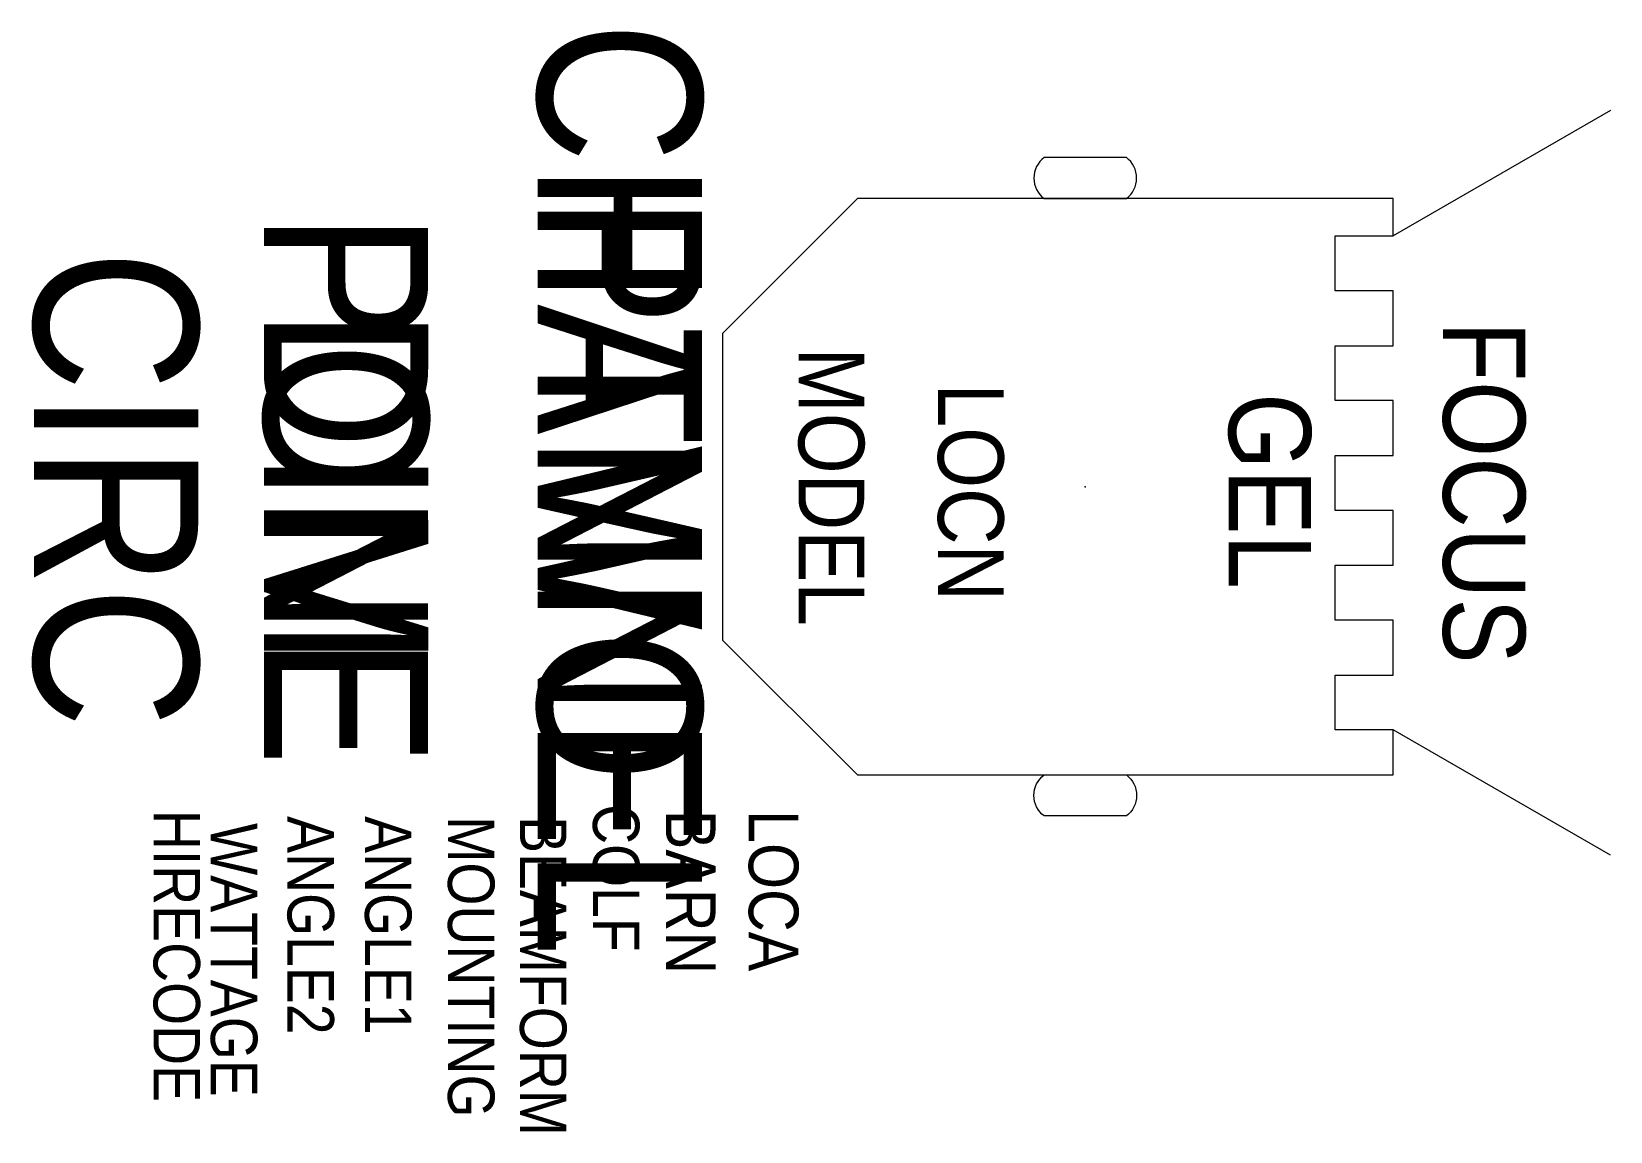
# Model space of a CAD drawing. Extents: x 414 to 1375, y 1287 to 1956.
import ezdxf
from ezdxf.enums import TextEntityAlignment as Align

# ---------------------------------------------------------------- set-up
doc = ezdxf.new("R2010")
doc.units = 0
doc.header["$MEASUREMENT"] = 0
for name, color, linetype in [('CHANNEL', 3, 'CONTINUOUS'), ('CIRC', 6, 'CONTINUOUS'), ('DIMMER', 4, 'CONTINUOUS'), ('FOCUS', 30, 'CONTINUOUS'), ('GEL', 1, 'CONTINUOUS'), ('LANTERNS', 4, 'CONTINUOUS'), ('LOCATION', 7, 'CONTINUOUS'), ('MODEL', 6, 'CONTINUOUS'), ('PATCH', 5, 'CONTINUOUS'), ('PATCH2', 5, 'CONTINUOUS')]:
    doc.layers.add(name, color=color, linetype=linetype)

msp = doc.modelspace()

# ---------------------------------------------------------------- linework, layer by layer
at = {"layer": 'LANTERNS', "color": 0}
for points in [[(1374.8, 1908.23), (1242.64, 1831.93)], [(1374.8, 1455.02), (1242.64, 1531.33)]]:
    msp.add_lwpolyline(points, dxfattribs=at)
for points in [[(1080.14, 1879.66), (1030.14, 1879.66, 0.5), (1030.14, 1854.66), (1080.14, 1854.66, 0.5), (1080.14, 1879.66)], [(1080.14, 1478.96), (1030.14, 1478.96, -0.5), (1030.14, 1503.96), (1080.14, 1503.96, -0.5), (1080.14, 1478.96)]]:
    msp.add_lwpolyline(points, format="xyb", dxfattribs=at)
msp.add_lwpolyline([(1242.64, 1831.93), (1242.64, 1854.66), (916.45, 1854.66), (834.38, 1772.6), (834.38, 1586.03), (916.45, 1503.96), (1242.64, 1503.96), (1242.64, 1531.33), (1207.24, 1531.33), (1207.24, 1564.73), (1242.64, 1564.73), (1242.64, 1598.13), (1207.24, 1598.13), (1207.24, 1631.53), (1242.64, 1631.53), (1242.64, 1664.93), (1207.24, 1664.93), (1207.24, 1698.33), (1242.64, 1698.33), (1242.64, 1731.73), (1207.24, 1731.73), (1207.24, 1765.13), (1242.64, 1765.13), (1242.64, 1798.53), (1207.24, 1798.53), (1207.24, 1831.93)], close=True, dxfattribs=at)
msp.add_point((1055.14, 1679.31), dxfattribs=at)

# ---------------------------------------------------------------- texts
at = {"layer": 'CHANNEL', "width": 0.89}
msp.add_attdef('CHANNEL', text='', height=100, rotation=270, dxfattribs=at).set_placement((721.8, 1677.99), align=Align.CENTER)
at = {"layer": 'CIRC', "width": 0.89}
msp.add_attdef('CIRC', text='', height=100, rotation=270, dxfattribs=at).set_placement((415.14, 1677.99), align=Align.CENTER)
at = {"layer": 'DIMMER', "width": 0.89}
msp.add_attdef('DIM', text='', height=100, rotation=270, dxfattribs=at).set_placement((555.14, 1678.84), align=Align.CENTER)
at = {"layer": 'FOCUS', "width": 0.89}
msp.add_attdef('FOCUS', text='', height=50, rotation=270, dxfattribs=at).set_placement((1272.97, 1675.81), align=Align.CENTER)
at = {"layer": 'GEL', "width": 0.89}
msp.add_attdef('GEL', text='', height=50, rotation=270, dxfattribs=at).set_placement((1142.48, 1676.76), align=Align.CENTER)
at = {"layer": 'LANTERNS', "color": 0, "width": 0.89, "flags": 1}
for tag, p, s, height in [('COLF', (755.41, 1486.18), 'N', 28.3), ('HIRECODE', (487.94, 1482.66), '', 28.3), ('WATTAGE', (522.82, 1474.68, 0.01), '2000', 28.305), ('ANGLE2', (569.49, 1478.86), '180', 28.305), ('ANGLE1', (616.66, 1478.86), '16', 28.305), ('MOUNTING', (667.17, 1478.78), 'STANDARD HOOK CLAMP', 28.3047), ('BEAMFORM', (711.01, 1478.86), 'C', 28.3), ('BARN', (799.83, 1482.67), '1', 30.26), ('LOCA', (850.26, 1482.53), '', 30.26)]:
    msp.add_attdef(tag, p, s, height=height, rotation=270, dxfattribs=at)
at = {"layer": 'LOCATION', "width": 0.89}
msp.add_attdef('LOCN', text='', height=40, rotation=270, dxfattribs=at).set_placement((965.45, 1675.91), align=Align.CENTER)
at = {"layer": 'MODEL', "width": 0.89}
msp.add_attdef('MODEL', text='10"', height=40, rotation=270, dxfattribs=at).set_placement((880.6, 1679.31), align=Align.CENTER)
at = {"layer": 'PATCH', "width": 0.89}
msp.add_attdef('PONE', text='', height=100, rotation=270, dxfattribs=at).set_placement((555.13, 1677.99), align=Align.CENTER)
at = {"layer": 'PATCH2', "width": 0.89}
msp.add_attdef('PTWO', text='', height=100, rotation=270, dxfattribs=at).set_placement((721.8, 1677.99), align=Align.CENTER)

doc.saveas('drawing.dxf')
